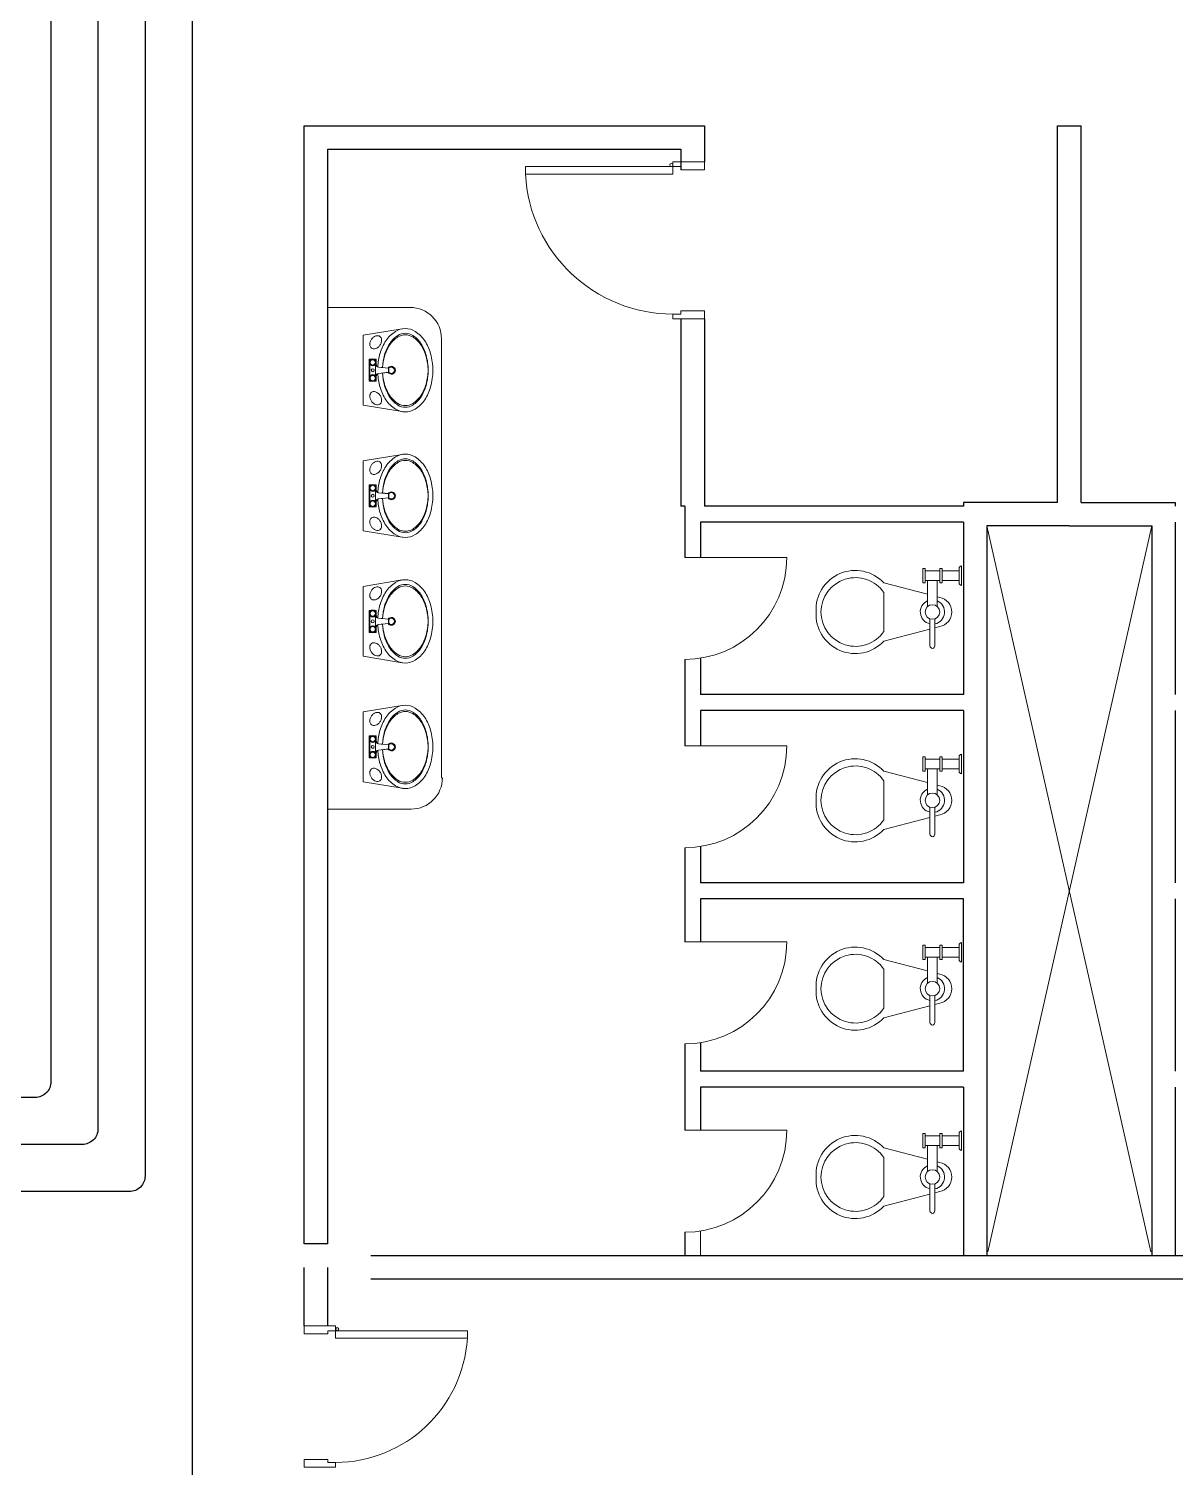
# Model space of a CAD drawing. Extents: x -59 to 582, y -1177 to 100.
# Drawn here: x 444.37 to 451.68, y -51.1 to -41.94 of the extents above; entities that cross this region are included whole.
import ezdxf

# ---------------------------------------------------------------- set-up
doc = ezdxf.new("R2010")
doc.units = 0
doc.header["$LTSCALE"] = 0.15
doc.layers.add('0 sockets', color=252, linetype='Continuous')
for name, color, linetype, lineweight in [('anal', 252, 'Continuous', 20), ('DOOR', 252, 'Continuous', 20), ('FIXT', 252, 'Continuous', 9), ('FUR', 252, 'Continuous', 9), ('sofa', 252, 'Continuous', 9), ('wall', 252, 'Continuous', 30), ('WC', 252, 'Continuous', 9)]:
    doc.layers.add(name, color=color, linetype=linetype, lineweight=lineweight)

# ---------------------------------------------------------------- blocks, each defined once
blk = doc.blocks.new('D90')
at = {"layer": 'DOOR'}
for points in [[(0.03, 0.2), (0.03, 1.04), (0.0783, 1.04), (0.0783, 0.2)], [(0.03, 0.2), (0, 0.2), (0, 0), (0.05, 0), (0.05, 0.15), (0.03, 0.15)], [(0.87, 0.2), (0.9, 0.2), (0.9, 0), (0.85, 0), (0.85, 0.15), (0.87, 0.15)]]:
    blk.add_lwpolyline(points, close=True, dxfattribs=at)
blk.add_circle((0.02, 0.21), 0.01, dxfattribs=at)
blk.add_arc((0.0251, 0.1967), 0.8449, 0.22177, 86.38894, dxfattribs=at)
blk = doc.blocks.new('D100')
at = {"layer": 'DOOR'}
for points in [[(0.03, 0.2), (0.03, 1.14), (0.0785, 1.14), (0.0785, 0.2)], [(0.03, 0.2), (0, 0.2), (0, 0), (0.05, 0), (0.05, 0.15), (0.03, 0.15)], [(0.97, 0.2), (1, 0.2), (1, 0), (0.95, 0), (0.95, 0.15), (0.97, 0.15)]]:
    blk.add_lwpolyline(points, close=True, dxfattribs=at)
blk.add_circle((0.02, 0.21), 0.01, dxfattribs=at)
blk.add_arc((0.0286, 0.2), 0.9414, 0.00288, 86.9663, dxfattribs=at)
blk = doc.blocks.new('ARCH')
at = {"layer": 'anal'}
for p, q in [((46.275, 345.1171), (46.8, 345.1171)), ((47, 344.9171), (47, 342.1171)), ((46.8062, 341.9207), (46.275, 341.9207))]:
    blk.add_line(p, q, dxfattribs=at)
for centre, start, end in [((46.8, 344.9171), 0, 90), ((46.8062, 342.1207), 270, 0)]:
    blk.add_arc(centre, 0.2, start, end, dxfattribs=at)
at = {"layer": 'DOOR'}
for p, q in [((48.55, 343.525), (49.2, 343.525)), ((48.55, 342.325), (49.2, 342.325)), ((48.55, 341.075), (49.2, 341.075)), ((48.55, 339.875), (49.2, 339.875))]:
    blk.add_line(p, q, dxfattribs=at)
for centre in [(48.55, 343.525), (48.55, 342.325), (48.55, 341.075), (48.55, 339.875)]:
    blk.add_arc(centre, 0.65, 270, 0, dxfattribs=at)
at = {"layer": 'FIXT'}
for p, q in [((46.7501, 344.981), (46.5, 344.9396)), ((46.5, 344.9396), (46.5, 344.4946)), ((46.544, 344.7861), (46.5395, 344.7871)), ((46.5528, 344.7871), (46.5395, 344.7871)), ((46.5395, 344.7871), (46.5395, 344.6471)), ((46.544, 344.7861), (46.544, 344.7797)), ((46.5509, 344.7861), (46.544, 344.7861)), ((46.544, 344.7544), (46.544, 344.6797)), ((46.5845, 344.7871), (46.5712, 344.7871)), ((46.58, 344.7861), (46.5731, 344.7861)), ((46.58, 344.7861), (46.5845, 344.7871)), ((46.58, 344.7861), (46.58, 344.7797)), ((46.58, 344.7544), (46.58, 344.6797)), ((46.5845, 344.7871), (46.5845, 344.7562)), ((46.6621, 344.7303), (46.5979, 344.737)), ((46.6635, 344.7311), (46.616, 344.7351)), ((46.6621, 344.7303), (46.6635, 344.7311)), ((46.544, 344.6481), (46.5395, 344.6471)), ((46.5528, 344.6471), (46.5395, 344.6471)), ((46.544, 344.6481), (46.544, 344.6544)), ((46.5509, 344.6481), (46.544, 344.6481)), ((46.5845, 344.6471), (46.5712, 344.6471)), ((46.58, 344.6481), (46.5731, 344.6481)), ((46.58, 344.6481), (46.58, 344.6544)), ((46.58, 344.6481), (46.5845, 344.6471)), ((46.5845, 344.6471), (46.5845, 344.6779)), ((46.6621, 344.7038), (46.5979, 344.6971)), ((46.6635, 344.7031), (46.616, 344.699)), ((46.6621, 344.7038), (46.6635, 344.7031)), ((46.5, 344.4946), (46.7501, 344.4532)), ((46.7501, 344.181), (46.5, 344.1396)), ((46.5, 344.1396), (46.5, 343.6946)), ((46.544, 343.9861), (46.5395, 343.9871)), ((46.5528, 343.9871), (46.5395, 343.9871)), ((46.5395, 343.9871), (46.5395, 343.8471)), ((46.544, 343.9861), (46.544, 343.9797)), ((46.5509, 343.9861), (46.544, 343.9861)), ((46.5845, 343.9871), (46.5712, 343.9871)), ((46.58, 343.9861), (46.5731, 343.9861)), ((46.58, 343.9861), (46.5845, 343.9871)), ((46.58, 343.9861), (46.58, 343.9797)), ((46.5845, 343.9871), (46.5845, 343.9562)), ((46.544, 343.9544), (46.544, 343.8797)), ((46.58, 343.9544), (46.58, 343.8797)), ((46.6621, 343.9303), (46.5979, 343.937)), ((46.6621, 343.9038), (46.5979, 343.8971)), ((46.6635, 343.9311), (46.616, 343.9351)), ((46.6635, 343.9031), (46.616, 343.899)), ((46.6621, 343.9303), (46.6635, 343.9311)), ((46.6621, 343.9038), (46.6635, 343.9031)), ((46.544, 343.8481), (46.5395, 343.8471)), ((46.5528, 343.8471), (46.5395, 343.8471)), ((46.544, 343.8481), (46.544, 343.8544)), ((46.5509, 343.8481), (46.544, 343.8481)), ((46.5845, 343.8471), (46.5712, 343.8471)), ((46.58, 343.8481), (46.5731, 343.8481)), ((46.58, 343.8481), (46.58, 343.8544)), ((46.58, 343.8481), (46.5845, 343.8471)), ((46.5845, 343.8471), (46.5845, 343.8779)), ((46.5, 343.6946), (46.7501, 343.6532)), ((46.7501, 343.381), (46.5, 343.3396)), ((46.5, 343.3396), (46.5, 342.8946)), ((46.5395, 343.1871), (46.5395, 343.0471)), ((46.544, 343.1861), (46.5395, 343.1871)), ((46.5528, 343.1871), (46.5395, 343.1871)), ((46.544, 343.1861), (46.544, 343.1797)), ((46.5509, 343.1861), (46.544, 343.1861)), ((46.544, 343.1544), (46.544, 343.0797)), ((46.5845, 343.1871), (46.5712, 343.1871)), ((46.58, 343.1861), (46.5731, 343.1861)), ((46.58, 343.1861), (46.5845, 343.1871)), ((46.58, 343.1861), (46.58, 343.1797)), ((46.58, 343.1544), (46.58, 343.0797)), ((46.5845, 343.1871), (46.5845, 343.1562)), ((46.5845, 343.0471), (46.5845, 343.0779)), ((46.6621, 343.1303), (46.5979, 343.137)), ((46.6621, 343.1038), (46.5979, 343.0971)), ((46.6635, 343.1311), (46.616, 343.1351)), ((46.6635, 343.1031), (46.616, 343.099)), ((46.6621, 343.1303), (46.6635, 343.1311)), ((46.6621, 343.1038), (46.6635, 343.1031)), ((46.544, 343.0481), (46.5395, 343.0471)), ((46.5528, 343.0471), (46.5395, 343.0471)), ((46.544, 343.0481), (46.544, 343.0544)), ((46.5509, 343.0481), (46.544, 343.0481)), ((46.5845, 343.0471), (46.5712, 343.0471)), ((46.58, 343.0481), (46.5731, 343.0481)), ((46.58, 343.0481), (46.58, 343.0544)), ((46.58, 343.0481), (46.5845, 343.0471)), ((46.5, 342.8946), (46.7501, 342.8532)), ((46.7501, 342.581), (46.5, 342.5396)), ((46.5, 342.5396), (46.5, 342.0946)), ((46.544, 342.3861), (46.5395, 342.3871)), ((46.5528, 342.3871), (46.5395, 342.3871)), ((46.5395, 342.3871), (46.5395, 342.2471)), ((46.544, 342.3861), (46.544, 342.3797)), ((46.5509, 342.3861), (46.544, 342.3861)), ((46.544, 342.3544), (46.544, 342.2797)), ((46.5845, 342.3871), (46.5712, 342.3871)), ((46.58, 342.3861), (46.5731, 342.3861)), ((46.58, 342.3861), (46.5845, 342.3871)), ((46.58, 342.3861), (46.58, 342.3797)), ((46.58, 342.3544), (46.58, 342.2797)), ((46.5845, 342.3871), (46.5845, 342.3562)), ((46.6621, 342.3303), (46.5979, 342.337)), ((46.6635, 342.3311), (46.616, 342.3351)), ((46.6621, 342.3303), (46.6635, 342.3311)), ((46.544, 342.2481), (46.5395, 342.2471)), ((46.5528, 342.2471), (46.5395, 342.2471)), ((46.544, 342.2481), (46.544, 342.2544)), ((46.5509, 342.2481), (46.544, 342.2481)), ((46.5845, 342.2471), (46.5712, 342.2471)), ((46.58, 342.2481), (46.5731, 342.2481)), ((46.58, 342.2481), (46.58, 342.2544)), ((46.58, 342.2481), (46.5845, 342.2471)), ((46.5845, 342.2471), (46.5845, 342.2779)), ((46.6621, 342.3038), (46.5979, 342.2971)), ((46.6635, 342.3031), (46.616, 342.299)), ((46.6621, 342.3038), (46.6635, 342.3031)), ((46.5, 342.0946), (46.7501, 342.0532))]:
    blk.add_line(p, q, dxfattribs=at)
for centre, radius in [((46.562, 344.7671), 0.022), ((46.562, 344.7671), 0.0173), ((46.562, 344.7171), 0.0095), ((46.562, 344.6671), 0.022), ((46.562, 344.6671), 0.0173), ((46.562, 343.9671), 0.022), ((46.562, 343.9671), 0.0173), ((46.562, 343.8671), 0.022), ((46.562, 343.9171), 0.0095), ((46.562, 343.8671), 0.0173), ((46.562, 343.1671), 0.022), ((46.562, 343.1671), 0.0173), ((46.562, 343.0671), 0.022), ((46.562, 343.0671), 0.0173), ((46.562, 343.1171), 0.0095), ((46.562, 342.3671), 0.022), ((46.562, 342.3671), 0.0173), ((46.562, 342.2671), 0.022), ((46.562, 342.2671), 0.0173), ((46.562, 342.3171), 0.0095)]:
    blk.add_circle(centre, radius, dxfattribs=at)
for centre, radius, start, end in [((46.5908, 344.8827), 0.0477, 162.15178, 181.68972), ((46.6056, 344.8779), 0.0632, 145, 162.15178), ((46.6056, 344.8779), 0.0632, 127.84822, 145), ((46.5961, 344.8902), 0.0477, 108.31028, 127.84822), ((46.5924, 344.9013), 0.036, 84.07048, 108.31028), ((46.5936, 344.9135), 0.0237, 55, 84.07048), ((46.5936, 344.9135), 0.0237, 25.92952, 55), ((46.8836, 344.7474), 0.2855, 146.53462, 164.68757), ((46.5826, 344.9082), 0.036, 1.68972, 25.92952), ((46.5708, 344.9078), 0.0477, 342.15178, 1.68972), ((46.8136, 344.7936), 0.2016, 122.07252, 146.53462), ((46.8136, 344.7936), 0.1716, 122.07252, 146.53462), ((46.8136, 344.7836), 0.1716, 122.07252, 146.53462), ((46.7695, 344.864), 0.1186, 90, 122.07252), ((46.7695, 344.864), 0.0886, 90, 122.07252), ((46.7695, 344.854), 0.0886, 90, 122.07252), ((46.7695, 344.864), 0.1186, 57.92748, 90), ((46.7695, 344.864), 0.0886, 57.92748, 90), ((46.7695, 344.854), 0.0886, 57.92748, 90), ((46.7254, 344.7936), 0.1716, 33.46538, 57.92748), ((46.7254, 344.7836), 0.1716, 33.46538, 57.92748), ((46.7254, 344.7936), 0.2016, 33.46538, 57.92748), ((46.6554, 344.7474), 0.2855, 15.31243, 33.46538), ((46.5791, 344.8823), 0.036, 181.68972, 205.92952), ((46.568, 344.8769), 0.0237, 205.92952, 235), ((46.568, 344.8769), 0.0237, 235, 264.07048), ((46.5693, 344.8892), 0.036, 264.07048, 288.31028), ((46.5656, 344.9003), 0.0477, 288.31028, 307.84822), ((46.9943, 344.7171), 0.4003, 164.68757, 176.8829), ((46.5561, 344.9126), 0.0632, 307.84822, 325), ((46.5561, 344.9126), 0.0632, 325, 342.15178), ((46.9943, 344.7171), 0.3703, 164.68757, 177.31327), ((46.9943, 344.7071), 0.3703, 164.68757, 175.77096), ((46.8836, 344.7474), 0.2555, 146.53462, 164.68757), ((46.8836, 344.7374), 0.2555, 146.53462, 164.68757), ((46.6554, 344.7474), 0.2555, 15.31243, 33.46538), ((46.6554, 344.7374), 0.2555, 15.31243, 33.46538), ((46.5447, 344.7171), 0.3703, 0, 15.31243), ((46.5447, 344.7071), 0.3703, 1.54763, 15.31243), ((46.5447, 344.7171), 0.4003, 0, 15.31243), ((46.5333, 344.7671), 0.0115, 315.8561, 44.1439), ((46.562, 344.7958), 0.0115, 225.8561, 314.1439), ((46.562, 344.7383), 0.0115, 45.8561, 134.1439), ((46.5907, 344.7671), 0.0115, 135.8561, 224.1439), ((46.6, 344.7569), 0.02, 186.65267, 264.02226), ((46.6045, 344.7562), 0.02, 180, 254.93868), ((46.681, 344.7171), 0.025, 211.88267, 148.11733), ((46.5652, 344.7171), 0.0978, 352.2121, 7.7879), ((46.5655, 344.7171), 0.099, 351.872, 8.128), ((46.681, 344.7171), 0.02, 90, 148.50071), ((46.681, 344.7171), 0.02, 270, 90), ((46.5447, 344.7271), 0.3703, 344.68757, 358.45237), ((46.5447, 344.7171), 0.3703, 344.68757, 0), ((46.5447, 344.7171), 0.4003, 344.68757, 0), ((46.5333, 344.6671), 0.0115, 315.8561, 44.1439), ((46.562, 344.6958), 0.0115, 225.8561, 314.1439), ((46.562, 344.6383), 0.0115, 45.8561, 134.1439), ((46.5907, 344.6671), 0.0115, 135.8561, 224.1439), ((46.6, 344.6772), 0.02, 95.97774, 173.34733), ((46.6045, 344.6779), 0.02, 105.06132, 180), ((46.9943, 344.7171), 0.4003, 183.1171, 195.31243), ((46.9943, 344.7171), 0.3703, 182.68673, 195.31243), ((46.9943, 344.7271), 0.3703, 184.22904, 195.31243), ((46.8836, 344.6968), 0.2555, 195.31243, 213.46538), ((46.681, 344.7171), 0.02, 211.49929, 270), ((46.6554, 344.6968), 0.2555, 326.53462, 344.68757), ((46.5791, 344.5518), 0.036, 154.07048, 178.31028), ((46.5908, 344.5515), 0.0477, 178.31028, 197.84822), ((46.6056, 344.5562), 0.0632, 197.84822, 215), ((46.568, 344.5572), 0.0237, 125, 154.07048), ((46.568, 344.5572), 0.0237, 95.92952, 125), ((46.5693, 344.545), 0.036, 71.68972, 95.92952), ((46.5656, 344.5338), 0.0477, 52.15178, 71.68972), ((46.5561, 344.5216), 0.0632, 35, 52.15178), ((46.5561, 344.5216), 0.0632, 17.84822, 35), ((46.8836, 344.6868), 0.2855, 195.31243, 213.46538), ((46.5708, 344.5263), 0.0477, 358.31028, 17.84822), ((46.8836, 344.6868), 0.2555, 195.31243, 213.46538), ((46.8136, 344.6405), 0.2016, 213.46538, 237.92748), ((46.8136, 344.6505), 0.1716, 213.46538, 237.92748), ((46.8136, 344.6405), 0.1716, 213.46538, 237.92748), ((46.7254, 344.6505), 0.1716, 302.07252, 326.53462), ((46.7254, 344.6405), 0.1716, 302.07252, 326.53462), ((46.7254, 344.6405), 0.2016, 302.07252, 326.53462), ((46.6554, 344.6868), 0.2555, 326.53462, 344.68757), ((46.6554, 344.6868), 0.2855, 326.53462, 344.68757), ((46.6056, 344.5562), 0.0632, 215, 232.15178), ((46.5961, 344.544), 0.0477, 232.15178, 251.68972), ((46.5924, 344.5328), 0.036, 251.68972, 275.92952), ((46.5936, 344.5206), 0.0237, 275.92952, 305), ((46.5936, 344.5206), 0.0237, 305, 334.07048), ((46.5826, 344.526), 0.036, 334.07048, 358.31028), ((46.7695, 344.5701), 0.1186, 237.92748, 270), ((46.7695, 344.5801), 0.0886, 237.92748, 270), ((46.7695, 344.5701), 0.0886, 237.92748, 270), ((46.7695, 344.5801), 0.0886, 270, 302.07252), ((46.7695, 344.5701), 0.0886, 270, 302.07252), ((46.7695, 344.5701), 0.1186, 270, 302.07252), ((46.8136, 343.9936), 0.2016, 122.07252, 146.53462), ((46.7695, 344.064), 0.1186, 90, 122.07252), ((46.7695, 344.064), 0.1186, 57.92748, 90), ((46.7254, 343.9936), 0.2016, 33.46538, 57.92748), ((46.5908, 344.0827), 0.0477, 162.15178, 181.68972), ((46.5791, 344.0823), 0.036, 181.68972, 205.92952), ((46.6056, 344.0779), 0.0632, 145, 162.15178), ((46.6056, 344.0779), 0.0632, 127.84822, 145), ((46.5961, 344.0902), 0.0477, 108.31028, 127.84822), ((46.5924, 344.1013), 0.036, 84.07048, 108.31028), ((46.5561, 344.1126), 0.0632, 307.84822, 325), ((46.5936, 344.1135), 0.0237, 55, 84.07048), ((46.5936, 344.1135), 0.0237, 25.92952, 55), ((46.5561, 344.1126), 0.0632, 325, 342.15178), ((46.8836, 343.9474), 0.2855, 146.53462, 164.68757), ((46.5826, 344.1082), 0.036, 1.68972, 25.92952), ((46.5708, 344.1078), 0.0477, 342.15178, 1.68972), ((46.8836, 343.9474), 0.2555, 146.53462, 164.68757), ((46.8836, 343.9374), 0.2555, 146.53462, 164.68757), ((46.8136, 343.9936), 0.1716, 122.07252, 146.53462), ((46.8136, 343.9836), 0.1716, 122.07252, 146.53462), ((46.7695, 344.064), 0.0886, 90, 122.07252), ((46.7695, 344.054), 0.0886, 90, 122.07252), ((46.7695, 344.064), 0.0886, 57.92748, 90), ((46.7695, 344.054), 0.0886, 57.92748, 90), ((46.7254, 343.9936), 0.1716, 33.46538, 57.92748), ((46.7254, 343.9836), 0.1716, 33.46538, 57.92748), ((46.6554, 343.9474), 0.2555, 15.31243, 33.46538), ((46.6554, 343.9374), 0.2555, 15.31243, 33.46538), ((46.6554, 343.9474), 0.2855, 15.31243, 33.46538), ((46.568, 344.0769), 0.0237, 205.92952, 235), ((46.562, 343.9958), 0.0115, 225.8561, 314.1439), ((46.568, 344.0769), 0.0237, 235, 264.07048), ((46.5693, 344.0892), 0.036, 264.07048, 288.31028), ((46.5656, 344.1003), 0.0477, 288.31028, 307.84822), ((46.9943, 343.9171), 0.4003, 164.68757, 176.8829), ((46.9943, 343.9171), 0.3703, 164.68757, 177.31327), ((46.9943, 343.9071), 0.3703, 164.68757, 175.77096), ((46.5447, 343.9171), 0.3703, 0, 15.31243), ((46.5447, 343.9071), 0.3703, 1.54763, 15.31243), ((46.5447, 343.9171), 0.4003, 0, 15.31243), ((46.5333, 343.9671), 0.0115, 315.8561, 44.1439), ((46.562, 343.9383), 0.0115, 45.8561, 134.1439), ((46.562, 343.8958), 0.0115, 225.8561, 314.1439), ((46.5907, 343.9671), 0.0115, 135.8561, 224.1439), ((46.6, 343.9569), 0.02, 186.65267, 264.02226), ((46.6, 343.8772), 0.02, 95.97774, 173.34733), ((46.6045, 343.9562), 0.02, 180, 254.93868), ((46.6045, 343.8779), 0.02, 105.06132, 180), ((46.9943, 343.9171), 0.4003, 183.1171, 195.31243), ((46.9943, 343.9171), 0.3703, 182.68673, 195.31243), ((46.9943, 343.9271), 0.3703, 184.22904, 195.31243), ((46.681, 343.9171), 0.025, 211.88267, 148.11733), ((46.5652, 343.9171), 0.0978, 352.2121, 7.7879), ((46.5655, 343.9171), 0.099, 351.872, 8.128), ((46.681, 343.9171), 0.02, 90, 148.50071), ((46.681, 343.9171), 0.02, 211.49929, 270), ((46.681, 343.9171), 0.02, 270, 90), ((46.5447, 343.9271), 0.3703, 344.68757, 358.45237), ((46.5447, 343.9171), 0.3703, 344.68757, 0), ((46.5447, 343.9171), 0.4003, 344.68757, 0), ((46.5333, 343.8671), 0.0115, 315.8561, 44.1439), ((46.562, 343.8383), 0.0115, 45.8561, 134.1439), ((46.5907, 343.8671), 0.0115, 135.8561, 224.1439), ((46.8836, 343.8868), 0.2855, 195.31243, 213.46538), ((46.8836, 343.8968), 0.2555, 195.31243, 213.46538), ((46.8836, 343.8868), 0.2555, 195.31243, 213.46538), ((46.6554, 343.8968), 0.2555, 326.53462, 344.68757), ((46.6554, 343.8868), 0.2555, 326.53462, 344.68757), ((46.6554, 343.8868), 0.2855, 326.53462, 344.68757), ((46.5791, 343.7518), 0.036, 154.07048, 178.31028), ((46.5908, 343.7515), 0.0477, 178.31028, 197.84822), ((46.6056, 343.7562), 0.0632, 197.84822, 215), ((46.568, 343.7572), 0.0237, 125, 154.07048), ((46.6056, 343.7562), 0.0632, 215, 232.15178), ((46.568, 343.7572), 0.0237, 95.92952, 125), ((46.5693, 343.745), 0.036, 71.68972, 95.92952), ((46.5961, 343.744), 0.0477, 232.15178, 251.68972), ((46.5656, 343.7338), 0.0477, 52.15178, 71.68972), ((46.5561, 343.7216), 0.0632, 35, 52.15178), ((46.5936, 343.7206), 0.0237, 305, 334.07048), ((46.5561, 343.7216), 0.0632, 17.84822, 35), ((46.5826, 343.726), 0.036, 334.07048, 358.31028), ((46.5708, 343.7263), 0.0477, 358.31028, 17.84822), ((46.8136, 343.8405), 0.2016, 213.46538, 237.92748), ((46.8136, 343.8505), 0.1716, 213.46538, 237.92748), ((46.8136, 343.8405), 0.1716, 213.46538, 237.92748), ((46.7695, 343.7801), 0.0886, 237.92748, 270), ((46.7695, 343.7801), 0.0886, 270, 302.07252), ((46.7254, 343.8505), 0.1716, 302.07252, 326.53462), ((46.7254, 343.8405), 0.1716, 302.07252, 326.53462), ((46.7254, 343.8405), 0.2016, 302.07252, 326.53462), ((46.5924, 343.7328), 0.036, 251.68972, 275.92952), ((46.5936, 343.7206), 0.0237, 275.92952, 305), ((46.7695, 343.7701), 0.1186, 237.92748, 270), ((46.7695, 343.7701), 0.0886, 237.92748, 270), ((46.7695, 343.7701), 0.0886, 270, 302.07252), ((46.7695, 343.7701), 0.1186, 270, 302.07252), ((46.5924, 343.3013), 0.036, 84.07048, 108.31028), ((46.5936, 343.3135), 0.0237, 55, 84.07048), ((46.8136, 343.1936), 0.2016, 122.07252, 146.53462), ((46.8136, 343.1936), 0.1716, 122.07252, 146.53462), ((46.7695, 343.264), 0.1186, 90, 122.07252), ((46.7695, 343.264), 0.0886, 90, 122.07252), ((46.7695, 343.254), 0.0886, 90, 122.07252), ((46.7695, 343.264), 0.1186, 57.92748, 90), ((46.7695, 343.264), 0.0886, 57.92748, 90), ((46.7695, 343.254), 0.0886, 57.92748, 90), ((46.7254, 343.1936), 0.1716, 33.46538, 57.92748), ((46.7254, 343.1936), 0.2016, 33.46538, 57.92748), ((46.5908, 343.2827), 0.0477, 162.15178, 181.68972), ((46.5791, 343.2823), 0.036, 181.68972, 205.92952), ((46.6056, 343.2779), 0.0632, 145, 162.15178), ((46.568, 343.2769), 0.0237, 205.92952, 235), ((46.6056, 343.2779), 0.0632, 127.84822, 145), ((46.568, 343.2769), 0.0237, 235, 264.07048), ((46.5693, 343.2892), 0.036, 264.07048, 288.31028), ((46.5961, 343.2902), 0.0477, 108.31028, 127.84822), ((46.5656, 343.3003), 0.0477, 288.31028, 307.84822), ((46.5561, 343.3126), 0.0632, 307.84822, 325), ((46.5936, 343.3135), 0.0237, 25.92952, 55), ((46.5561, 343.3126), 0.0632, 325, 342.15178), ((46.8836, 343.1474), 0.2855, 146.53462, 164.68757), ((46.5826, 343.3082), 0.036, 1.68972, 25.92952), ((46.5708, 343.3078), 0.0477, 342.15178, 1.68972), ((46.8836, 343.1474), 0.2555, 146.53462, 164.68757), ((46.8836, 343.1374), 0.2555, 146.53462, 164.68757), ((46.8136, 343.1836), 0.1716, 122.07252, 146.53462), ((46.7254, 343.1836), 0.1716, 33.46538, 57.92748), ((46.6554, 343.1474), 0.2555, 15.31243, 33.46538), ((46.6554, 343.1374), 0.2555, 15.31243, 33.46538), ((46.6554, 343.1474), 0.2855, 15.31243, 33.46538), ((46.5333, 343.1671), 0.0115, 315.8561, 44.1439), ((46.562, 343.1958), 0.0115, 225.8561, 314.1439), ((46.5907, 343.1671), 0.0115, 135.8561, 224.1439), ((46.6, 343.1569), 0.02, 186.65267, 264.02226), ((46.6045, 343.1562), 0.02, 180, 254.93868), ((46.9943, 343.1171), 0.4003, 164.68757, 176.8829), ((46.9943, 343.1171), 0.3703, 164.68757, 177.31327), ((46.9943, 343.1071), 0.3703, 164.68757, 175.77096), ((46.5447, 343.1171), 0.3703, 0, 15.31243), ((46.5447, 343.1071), 0.3703, 1.54763, 15.31243), ((46.5447, 343.1171), 0.4003, 0, 15.31243), ((46.5333, 343.0671), 0.0115, 315.8561, 44.1439), ((46.562, 343.1383), 0.0115, 45.8561, 134.1439), ((46.562, 343.0958), 0.0115, 225.8561, 314.1439), ((46.5907, 343.0671), 0.0115, 135.8561, 224.1439), ((46.6, 343.0772), 0.02, 95.97774, 173.34733), ((46.6045, 343.0779), 0.02, 105.06132, 180), ((46.9943, 343.1171), 0.4003, 183.1171, 195.31243), ((46.9943, 343.1171), 0.3703, 182.68673, 195.31243), ((46.9943, 343.1271), 0.3703, 184.22904, 195.31243), ((46.681, 343.1171), 0.025, 211.88267, 148.11733), ((46.5652, 343.1171), 0.0978, 352.2121, 7.7879), ((46.5655, 343.1171), 0.099, 351.872, 8.128), ((46.681, 343.1171), 0.02, 90, 148.50071), ((46.681, 343.1171), 0.02, 211.49929, 270), ((46.681, 343.1171), 0.02, 270, 90), ((46.5447, 343.1271), 0.3703, 344.68757, 358.45237), ((46.5447, 343.1171), 0.3703, 344.68757, 0), ((46.5447, 343.1171), 0.4003, 344.68757, 0), ((46.568, 342.9572), 0.0237, 125, 154.07048), ((46.562, 343.0383), 0.0115, 45.8561, 134.1439), ((46.568, 342.9572), 0.0237, 95.92952, 125), ((46.5693, 342.945), 0.036, 71.68972, 95.92952), ((46.5656, 342.9338), 0.0477, 52.15178, 71.68972), ((46.5561, 342.9216), 0.0632, 35, 52.15178), ((46.8836, 343.0868), 0.2855, 195.31243, 213.46538), ((46.8836, 343.0968), 0.2555, 195.31243, 213.46538), ((46.8836, 343.0868), 0.2555, 195.31243, 213.46538), ((46.6554, 343.0968), 0.2555, 326.53462, 344.68757), ((46.6554, 343.0868), 0.2555, 326.53462, 344.68757), ((46.6554, 343.0868), 0.2855, 326.53462, 344.68757), ((46.5791, 342.9518), 0.036, 154.07048, 178.31028), ((46.5908, 342.9515), 0.0477, 178.31028, 197.84822), ((46.6056, 342.9562), 0.0632, 197.84822, 215), ((46.6056, 342.9562), 0.0632, 215, 232.15178), ((46.5961, 342.944), 0.0477, 232.15178, 251.68972), ((46.5924, 342.9328), 0.036, 251.68972, 275.92952), ((46.5936, 342.9206), 0.0237, 275.92952, 305), ((46.5936, 342.9206), 0.0237, 305, 334.07048), ((46.5561, 342.9216), 0.0632, 17.84822, 35), ((46.5826, 342.926), 0.036, 334.07048, 358.31028), ((46.5708, 342.9263), 0.0477, 358.31028, 17.84822), ((46.8136, 343.0405), 0.2016, 213.46538, 237.92748), ((46.8136, 343.0505), 0.1716, 213.46538, 237.92748), ((46.8136, 343.0405), 0.1716, 213.46538, 237.92748), ((46.7695, 342.9801), 0.0886, 237.92748, 270), ((46.7695, 342.9701), 0.0886, 237.92748, 270), ((46.7695, 342.9801), 0.0886, 270, 302.07252), ((46.7695, 342.9701), 0.0886, 270, 302.07252), ((46.7254, 343.0505), 0.1716, 302.07252, 326.53462), ((46.7254, 343.0405), 0.1716, 302.07252, 326.53462), ((46.7254, 343.0405), 0.2016, 302.07252, 326.53462), ((46.7695, 342.9701), 0.1186, 237.92748, 270), ((46.7695, 342.9701), 0.1186, 270, 302.07252), ((46.6056, 342.4779), 0.0632, 145, 162.15178), ((46.6056, 342.4779), 0.0632, 127.84822, 145), ((46.5961, 342.4902), 0.0477, 108.31028, 127.84822), ((46.5924, 342.5013), 0.036, 84.07048, 108.31028), ((46.5936, 342.5135), 0.0237, 55, 84.07048), ((46.5936, 342.5135), 0.0237, 25.92952, 55), ((46.5826, 342.5082), 0.036, 1.68972, 25.92952), ((46.8136, 342.3936), 0.2016, 122.07252, 146.53462), ((46.8136, 342.3936), 0.1716, 122.07252, 146.53462), ((46.8136, 342.3836), 0.1716, 122.07252, 146.53462), ((46.7695, 342.464), 0.1186, 90, 122.07252), ((46.7695, 342.464), 0.0886, 90, 122.07252), ((46.7695, 342.454), 0.0886, 90, 122.07252), ((46.7695, 342.464), 0.1186, 57.92748, 90), ((46.7695, 342.464), 0.0886, 57.92748, 90), ((46.7695, 342.454), 0.0886, 57.92748, 90), ((46.7254, 342.3936), 0.1716, 33.46538, 57.92748), ((46.7254, 342.3836), 0.1716, 33.46538, 57.92748), ((46.7254, 342.3936), 0.2016, 33.46538, 57.92748), ((46.5908, 342.4827), 0.0477, 162.15178, 181.68972), ((46.5791, 342.4823), 0.036, 181.68972, 205.92952), ((46.568, 342.4769), 0.0237, 205.92952, 235), ((46.568, 342.4769), 0.0237, 235, 264.07048), ((46.5693, 342.4892), 0.036, 264.07048, 288.31028), ((46.5656, 342.5003), 0.0477, 288.31028, 307.84822), ((46.9943, 342.3171), 0.4003, 164.68757, 176.8829), ((46.5561, 342.5126), 0.0632, 307.84822, 325), ((46.5561, 342.5126), 0.0632, 325, 342.15178), ((46.8836, 342.3474), 0.2855, 146.53462, 164.68757), ((46.5708, 342.5078), 0.0477, 342.15178, 1.68972), ((46.8836, 342.3474), 0.2555, 146.53462, 164.68757), ((46.8836, 342.3374), 0.2555, 146.53462, 164.68757), ((46.6554, 342.3474), 0.2555, 15.31243, 33.46538), ((46.6554, 342.3374), 0.2555, 15.31243, 33.46538), ((46.6554, 342.3474), 0.2855, 15.31243, 33.46538), ((46.5447, 342.3171), 0.4003, 0, 15.31243), ((46.5333, 342.3671), 0.0115, 315.8561, 44.1439), ((46.562, 342.3958), 0.0115, 225.8561, 314.1439), ((46.562, 342.3383), 0.0115, 45.8561, 134.1439), ((46.5907, 342.3671), 0.0115, 135.8561, 224.1439), ((46.6, 342.3569), 0.02, 186.65267, 264.02226), ((46.6045, 342.3562), 0.02, 180, 254.93868), ((46.9943, 342.3171), 0.3703, 164.68757, 177.31327), ((46.9943, 342.3071), 0.3703, 164.68757, 175.77096), ((46.681, 342.3171), 0.025, 211.88267, 148.11733), ((46.5652, 342.3171), 0.0978, 352.2121, 7.7879), ((46.5655, 342.3171), 0.099, 351.872, 8.128), ((46.681, 342.3171), 0.02, 90, 148.50071), ((46.681, 342.3171), 0.02, 270, 90), ((46.5447, 342.3171), 0.3703, 0, 15.31243), ((46.5447, 342.3071), 0.3703, 1.54763, 15.31243), ((46.5333, 342.2671), 0.0115, 315.8561, 44.1439), ((46.562, 342.2958), 0.0115, 225.8561, 314.1439), ((46.562, 342.2383), 0.0115, 45.8561, 134.1439), ((46.5907, 342.2671), 0.0115, 135.8561, 224.1439), ((46.6, 342.2772), 0.02, 95.97774, 173.34733), ((46.6045, 342.2779), 0.02, 105.06132, 180), ((46.9943, 342.3171), 0.4003, 183.1171, 195.31243), ((46.9943, 342.3171), 0.3703, 182.68673, 195.31243), ((46.9943, 342.3271), 0.3703, 184.22904, 195.31243), ((46.681, 342.3171), 0.02, 211.49929, 270), ((46.5447, 342.3271), 0.3703, 344.68757, 358.45237), ((46.5447, 342.3171), 0.3703, 344.68757, 0), ((46.5447, 342.3171), 0.4003, 344.68757, 0), ((46.5791, 342.1518), 0.036, 154.07048, 178.31028), ((46.5908, 342.1515), 0.0477, 178.31028, 197.84822), ((46.568, 342.1572), 0.0237, 125, 154.07048), ((46.568, 342.1572), 0.0237, 95.92952, 125), ((46.5693, 342.145), 0.036, 71.68972, 95.92952), ((46.5656, 342.1338), 0.0477, 52.15178, 71.68972), ((46.5561, 342.1216), 0.0632, 35, 52.15178), ((46.5561, 342.1216), 0.0632, 17.84822, 35), ((46.8836, 342.2868), 0.2855, 195.31243, 213.46538), ((46.8836, 342.2968), 0.2555, 195.31243, 213.46538), ((46.8836, 342.2868), 0.2555, 195.31243, 213.46538), ((46.8136, 342.2505), 0.1716, 213.46538, 237.92748), ((46.8136, 342.2405), 0.1716, 213.46538, 237.92748), ((46.7254, 342.2505), 0.1716, 302.07252, 326.53462), ((46.7254, 342.2405), 0.1716, 302.07252, 326.53462), ((46.6554, 342.2968), 0.2555, 326.53462, 344.68757), ((46.6554, 342.2868), 0.2555, 326.53462, 344.68757), ((46.6554, 342.2868), 0.2855, 326.53462, 344.68757), ((46.6056, 342.1562), 0.0632, 197.84822, 215), ((46.6056, 342.1562), 0.0632, 215, 232.15178), ((46.5961, 342.144), 0.0477, 232.15178, 251.68972), ((46.5924, 342.1328), 0.036, 251.68972, 275.92952), ((46.5936, 342.1206), 0.0237, 275.92952, 305), ((46.5936, 342.1206), 0.0237, 305, 334.07048), ((46.5826, 342.126), 0.036, 334.07048, 358.31028), ((46.5708, 342.1263), 0.0477, 358.31028, 17.84822), ((46.8136, 342.2405), 0.2016, 213.46538, 237.92748), ((46.7695, 342.1701), 0.1186, 237.92748, 270), ((46.7695, 342.1801), 0.0886, 237.92748, 270), ((46.7695, 342.1701), 0.0886, 237.92748, 270), ((46.7695, 342.1801), 0.0886, 270, 302.07252), ((46.7695, 342.1701), 0.0886, 270, 302.07252), ((46.7695, 342.1701), 0.1186, 270, 302.07252), ((46.7254, 342.2405), 0.2016, 302.07252, 326.53462)]:
    blk.add_arc(centre, radius, start, end, dxfattribs=at)
at = {"layer": 'sofa'}
for p, q in [((51.5194, 339.1), (50.475, 343.725)), ((51.525, 343.725), (50.4806, 339.1))]:
    blk.add_line(p, q, dxfattribs=at)
at = {"layer": 'wall'}
for p, q in [((46.125, 346.275), (48.675, 346.275)), ((46.125, 339.15), (46.125, 346.275)), ((48.675, 346.275), (48.675, 346.045)), ((50.925, 346.275), (51.075, 346.275)), ((50.925, 343.875), (50.925, 346.275)), ((51.075, 343.875), (51.075, 346.275)), ((46.275, 346.125), (48.525, 346.125)), ((46.275, 339.15), (46.275, 346.125)), ((48.525, 346.125), (48.525, 345.995)), ((48.525, 345.045), (48.525, 343.85)), ((48.675, 345.045), (48.675, 343.85)), ((48.55, 343.85), (48.525, 343.85)), ((48.55, 343.85), (48.55, 343.525)), ((50.325, 343.85), (48.675, 343.85)), ((50.325, 343.875), (50.325, 343.85)), ((50.925, 343.875), (50.325, 343.875)), ((51.075, 343.875), (51.675, 343.875)), ((51.675, 343.875), (51.675, 343.85)), ((48.65, 343.75), (48.65, 343.525)), ((50.325, 343.75), (48.65, 343.75)), ((50.325, 343.75), (50.325, 342.65)), ((50.475, 343.725), (50.475, 339.075)), ((51, 343.725), (50.475, 343.725)), ((51, 343.725), (51.525, 343.725)), ((51.525, 343.725), (51.525, 339.075)), ((51.675, 343.75), (51.675, 342.65)), ((48.65, 342.8827), (48.65, 342.65)), ((48.55, 342.875), (48.55, 342.325)), ((50.325, 342.65), (48.65, 342.65)), ((48.65, 342.55), (48.65, 342.325)), ((50.325, 342.55), (48.65, 342.55)), ((50.325, 342.55), (50.325, 341.45)), ((51.675, 342.55), (51.675, 341.45)), ((48.55, 341.675), (48.55, 341.075)), ((48.65, 341.6827), (48.65, 341.45)), ((50.325, 341.45), (48.65, 341.45)), ((48.65, 341.35), (48.65, 341.075)), ((50.325, 341.35), (48.65, 341.35)), ((50.325, 340.25), (50.325, 341.35)), ((51.675, 341.35), (51.675, 340.25)), ((48.55, 340.425), (48.55, 339.875)), ((48.65, 340.4327), (48.65, 340.25)), ((50.325, 340.25), (48.65, 340.25)), ((48.65, 340.15), (48.65, 339.875)), ((50.325, 340.15), (48.65, 340.15)), ((50.325, 340.15), (50.325, 339.075)), ((51.675, 340.15), (51.675, 339.075)), ((48.55, 339.225), (48.55, 339.075)), ((46.275, 339.15), (46.125, 339.15)), ((53.3336, 339.075), (46.55, 339.075)), ((46.125, 338.6275), (46.125, 339)), ((46.275, 338.6275), (46.275, 339)), ((53.3, 338.925), (46.55, 338.925))]:
    blk.add_line(p, q, dxfattribs=at)
at = {"layer": 'WC'}
for p, q in [((50.0661, 343.362), (50.0661, 343.4547)), ((50.0661, 343.4547), (50.0815, 343.4547)), ((50.0815, 343.4547), (50.0815, 343.362)), ((50.0815, 343.4392), (50.1742, 343.4392)), ((50.1742, 343.362), (50.1742, 343.4547)), ((50.1742, 343.4547), (50.1897, 343.4547)), ((50.1897, 343.4547), (50.1897, 343.362)), ((50.1897, 343.4392), (50.2978, 343.4392)), ((50.2978, 343.362), (50.2978, 343.4547)), ((50.3132, 343.3465), (50.3132, 343.4701)), ((50.0972, 343.2894), (49.819, 343.362)), ((50.0815, 343.362), (50.0661, 343.362)), ((50.1742, 343.3774), (50.0815, 343.3774)), ((50.097, 343.3774), (50.097, 343.2112)), ((50.1588, 343.2108), (50.1588, 343.3774)), ((50.1897, 343.362), (50.1742, 343.362)), ((50.2978, 343.3774), (50.1897, 343.3774)), ((49.819, 343.0531), (49.819, 343.3002)), ((50.1742, 343.2693), (50.1584, 343.2735)), ((50.1122, 343.0678), (49.819, 342.9913)), ((50.1124, 342.9605), (50.1124, 343.1334)), ((50.1742, 343.084), (50.1431, 343.0759)), ((50.1433, 343.1334), (50.1433, 342.9605)), ((50.0661, 342.162), (50.0661, 342.2547)), ((50.0661, 342.2547), (50.0815, 342.2547)), ((50.0815, 342.2547), (50.0815, 342.162)), ((50.0815, 342.2392), (50.1742, 342.2392)), ((50.1742, 342.162), (50.1742, 342.2547)), ((50.1742, 342.2547), (50.1897, 342.2547)), ((50.1897, 342.2547), (50.1897, 342.162)), ((50.1897, 342.2392), (50.2978, 342.2392)), ((50.2978, 342.162), (50.2978, 342.2547)), ((50.3132, 342.1465), (50.3132, 342.2701)), ((50.0972, 342.0894), (49.819, 342.162)), ((50.0815, 342.162), (50.0661, 342.162)), ((50.1742, 342.1774), (50.0815, 342.1774)), ((50.097, 342.1774), (50.097, 342.0112)), ((50.1588, 342.0108), (50.1588, 342.1774)), ((50.1897, 342.162), (50.1742, 342.162)), ((50.2978, 342.1774), (50.1897, 342.1774)), ((49.819, 341.8531), (49.819, 342.1002)), ((50.1742, 342.0693), (50.1584, 342.0735)), ((50.1124, 341.7605), (50.1124, 341.9334)), ((50.1742, 341.884), (50.1431, 341.8759)), ((50.1433, 341.9334), (50.1433, 341.7605)), ((50.1122, 341.8678), (49.819, 341.7913)), ((50.0661, 340.962), (50.0661, 341.0547)), ((50.0661, 341.0547), (50.0815, 341.0547)), ((50.0815, 341.0547), (50.0815, 340.962)), ((50.1742, 340.962), (50.1742, 341.0547)), ((50.1742, 341.0547), (50.1897, 341.0547)), ((50.1897, 341.0547), (50.1897, 340.962)), ((50.2978, 340.962), (50.2978, 341.0547)), ((50.3132, 340.9465), (50.3132, 341.0701)), ((50.0972, 340.8894), (49.819, 340.962)), ((50.0815, 340.962), (50.0661, 340.962)), ((50.0815, 341.0392), (50.1742, 341.0392)), ((50.1742, 340.9774), (50.0815, 340.9774)), ((50.097, 340.9774), (50.097, 340.8112)), ((50.1588, 340.8108), (50.1588, 340.9774)), ((50.1897, 340.962), (50.1742, 340.962)), ((50.1897, 341.0392), (50.2978, 341.0392)), ((50.2978, 340.9774), (50.1897, 340.9774)), ((49.819, 340.6531), (49.819, 340.9002)), ((50.1742, 340.8693), (50.1584, 340.8735)), ((50.1124, 340.5605), (50.1124, 340.7334)), ((50.1742, 340.684), (50.1431, 340.6759)), ((50.1433, 340.7334), (50.1433, 340.5605)), ((50.1122, 340.6678), (49.819, 340.5913)), ((50.0661, 339.762), (50.0661, 339.8547)), ((50.0661, 339.8547), (50.0815, 339.8547)), ((50.0815, 339.8547), (50.0815, 339.762)), ((50.1742, 339.762), (50.1742, 339.8547)), ((50.1742, 339.8547), (50.1897, 339.8547)), ((50.1897, 339.8547), (50.1897, 339.762)), ((50.2978, 339.762), (50.2978, 339.8547)), ((50.3132, 339.7465), (50.3132, 339.8701)), ((50.0815, 339.8392), (50.1742, 339.8392)), ((50.1742, 339.7774), (50.0815, 339.7774)), ((50.097, 339.7774), (50.097, 339.6112)), ((50.1588, 339.6108), (50.1588, 339.7774)), ((50.1897, 339.8392), (50.2978, 339.8392)), ((50.2978, 339.7774), (50.1897, 339.7774)), ((50.0972, 339.6894), (49.819, 339.762)), ((49.819, 339.4531), (49.819, 339.7002)), ((50.0815, 339.762), (50.0661, 339.762)), ((50.1742, 339.6693), (50.1584, 339.6735)), ((50.1897, 339.762), (50.1742, 339.762)), ((50.1124, 339.3605), (50.1124, 339.5334)), ((50.1433, 339.5334), (50.1433, 339.3605)), ((50.1122, 339.4678), (49.819, 339.3913)), ((50.1742, 339.484), (50.1431, 339.4759)), ((48.65, 339.2327), (48.65, 339.075))]:
    blk.add_line(p, q, dxfattribs=at)
for centre in [(50.1279, 343.1767), (50.1279, 341.9767), (50.1279, 340.7767), (50.1279, 339.5767)]:
    blk.add_circle(centre, 0.0463, dxfattribs=at)
for centre, radius, start, end in [((49.6362, 343.1914), 0.25, 43.01722, 183.38), ((50.3139, 343.454), 0.0161, 92.4084, 177.5916), ((49.6376, 343.1755), 0.2201, 34.50543, 179.7), ((50.3139, 343.3627), 0.0161, 182.4084, 267.5916), ((50.1279, 343.1767), 0.0772, 113.4137, 258.1237), ((50.1279, 343.1767), 0.0772, 281.423, 67.14953), ((50.1572, 343.1767), 0.0942, 280.3889, 79.61114), ((49.6362, 343.1619), 0.25, 176.62, 316.9828), ((49.6376, 343.1778), 0.2201, 180.3, 325.4946), ((50.1279, 342.9605), 0.0154, 180, 360), ((49.6362, 341.9914), 0.25, 43.01722, 183.38), ((50.3139, 342.254), 0.0161, 92.4084, 177.5916), ((49.6376, 341.9755), 0.2201, 34.50543, 179.7), ((50.3139, 342.1627), 0.0161, 182.4084, 267.5916), ((50.1572, 341.9767), 0.0942, 280.3889, 79.61114), ((49.6362, 341.9619), 0.25, 176.62, 316.9828), ((49.6376, 341.9778), 0.2201, 180.3, 325.4946), ((50.1279, 341.9767), 0.0772, 113.4137, 258.1237), ((50.1279, 341.9767), 0.0772, 281.423, 67.14953), ((50.1279, 341.7605), 0.0154, 180, 360), ((50.3139, 341.054), 0.0161, 92.4084, 177.5916), ((49.6362, 340.7914), 0.25, 43.01722, 183.38), ((49.6376, 340.7755), 0.2201, 34.50543, 179.7), ((50.3139, 340.9627), 0.0161, 182.4084, 267.5916), ((50.1572, 340.7767), 0.0942, 280.3889, 79.61114), ((49.6362, 340.7619), 0.25, 176.62, 316.9828), ((49.6376, 340.7778), 0.2201, 180.3, 325.4946), ((50.1279, 340.7767), 0.0772, 113.4137, 258.1237), ((50.1279, 340.7767), 0.0772, 281.423, 67.14953), ((50.1279, 340.5605), 0.0154, 180, 360), ((50.3139, 339.854), 0.0161, 92.4084, 177.5916), ((49.6362, 339.5914), 0.25, 43.01722, 183.38), ((49.6376, 339.5755), 0.2201, 34.50543, 179.7), ((50.3139, 339.7627), 0.0161, 182.4084, 267.5916), ((50.1279, 339.5767), 0.0772, 113.4137, 258.1237), ((50.1279, 339.5767), 0.0772, 281.423, 67.14953), ((50.1572, 339.5767), 0.0942, 280.3889, 79.61114), ((49.6362, 339.5619), 0.25, 176.62, 316.9828), ((49.6376, 339.5778), 0.2201, 180.3, 325.4946), ((50.1279, 339.3605), 0.0154, 180, 360)]:
    blk.add_arc(centre, radius, start, end, dxfattribs=at)
at = {"layer": 'DOOR', "rotation": 270}
blk.add_blockref('D90', (46.125, 338.6275), dxfattribs=at)
at = {"layer": 'FUR', "xscale": -1, "rotation": 90}
blk.add_blockref('D100', (48.675, 346.045), dxfattribs=at)
blk = doc.blocks.new('EE')
at = {"layer": '0 sockets'}
h = blk.add_hatch(color=6, dxfattribs=at)
h.dxf.hatch_style = 1
h.paths.add_polyline_path([(582.3938, 81.8406), (-59.1154, 81.8406), (-59.1154, -114.5819), (582.3938, -114.5819)])
h.paths.add_polyline_path([(577.3938, 76.8406), (577.3938, -109.5819), (-54.1154, -109.5819), (-54.1154, 76.8406)], flags=16)
h.paths.add_polyline_path([(408.0255, -15.1391, -1), (406.517, -15.1391, -1)], flags=0)
h.paths.add_polyline_path([(457.7835, -31.1193, 0.414214), (457.6835, -31.0193), (444.3113, -31.0193, 0.414214), (444.2113, -31.1193), (444.2113, -48.4465), (415.8336, -48.4465), (415.8336, -19.4832), (417.425, -19.4832, 0.414214), (417.525, -19.3832), (417.525, -15.2391, 0.414214), (417.425, -15.1391), (407.2736, -15.1391), (407.2712, -15.8933), (407.2712, -15.1391), (417.525, -15.1391), (417.525, -19.4832), (415.9336, -19.4832, 0.414214), (415.8336, -19.5832), (415.8336, -48.3465, 0.414214), (415.9336, -48.4465), (444.1113, -48.4465, 0.414214), (444.2113, -48.3465), (444.2113, -31.0193), (457.7835, -31.0193)], flags=0)
h.paths.add_polyline_path([(244.6113, -46.0682), (244.6113, -46.0144), (244.5226, -46.0144, -0.279526)], flags=0)
h.paths.add_polyline_path([(404.6897, 26.9474), (525.0345, 26.9474), (525.0345, 46.2845), (404.6897, 46.2845)], flags=8)
h.paths.add_polyline_path([(202.6437, 24.0784), (289.3193, 24.0784), (289.3193, 38.4106), (202.6437, 38.4106)], flags=8)
h.paths.add_polyline_path([(30.9197, 26.4293), (112.5904, 26.4293), (112.5904, 40.7615), (30.9197, 40.7615)], flags=8)
h.paths.add_polyline_path([(441.8806, -10.2056), (442.2164, -10.2056), (442.2164, -9.7556), (441.8806, -9.7556)], flags=8)
h.paths.add_polyline_path([(422.2717, -10.2459), (422.6217, -10.2459), (422.6217, -9.7959), (422.2717, -9.7959)], flags=8)
h.paths.add_polyline_path([(406.5093, -14.41), (406.8593, -14.41), (406.8593, -13.96), (406.5093, -13.96)], flags=8)
h.paths.add_polyline_path([(406.2104, -35.7134), (406.5461, -35.7134), (406.5461, -35.2634), (406.2104, -35.2634)], flags=8)
h.paths.add_polyline_path([(422.8414, -60.6068), (423.1914, -60.6068), (423.1914, -60.1568), (422.8414, -60.1568)], flags=8)
h.paths.add_polyline_path([(442.3908, -60.8399), (442.7551, -60.8399), (442.7551, -60.3899), (442.3908, -60.3899)], flags=8)
h.paths.add_polyline_path([(456.8438, -54.1004), (457.1938, -54.1004), (457.1938, -53.6504), (456.8438, -53.6504)], flags=8)
h.paths.add_polyline_path([(470.8579, -50.8101), (471.2079, -50.8101), (471.2079, -50.3601), (470.8579, -50.3601)], flags=8)
h.paths.add_polyline_path([(490.1231, -50.756), (490.3445, -50.756), (490.3445, -50.306), (490.1231, -50.306)], flags=8)
h.paths.add_polyline_path([(225.5085, -20.3428), (226.1335, -20.3428), (226.1335, -20.1178), (225.5085, -20.1178)], flags=8)
h.paths.add_polyline_path([(233.7002, -19.9376), (234.3252, -19.9376), (234.3252, -19.7126), (233.7002, -19.7126)], flags=8)
h.paths.add_polyline_path([(241.875, -19.5516), (242.5, -19.5516), (242.5, -19.3266), (241.875, -19.3266)], flags=8)
h.paths.add_polyline_path([(245.1715, -24.6319), (245.7965, -24.6319), (245.7965, -24.4069), (245.1715, -24.4069)], flags=8)
h.paths.add_polyline_path([(247.8129, -19.2546), (248.4379, -19.2546), (248.4379, -19.0296), (247.8129, -19.0296)], flags=8)
h.paths.add_polyline_path([(249.6481, -13.3866), (250.2731, -13.3866), (250.2731, -13.1616), (249.6481, -13.1616)], flags=8)
h.paths.add_polyline_path([(257.3232, -15.7941), (257.9482, -15.7941), (257.9482, -15.5691), (257.3232, -15.5691)], flags=8)
h.paths.add_polyline_path([(257.5825, -13.1834), (258.1575, -13.1834), (258.1575, -12.9584), (257.5825, -12.9584)], flags=8)
h.paths.add_polyline_path([(264.064, -13.1005), (264.664, -13.1005), (264.664, -12.8755), (264.064, -12.8755)], flags=8)
h.paths.add_polyline_path([(288.7886, -40.9018), (289.3636, -40.9018), (289.3636, -40.6768), (288.7886, -40.6768)], flags=8)
h.paths.add_polyline_path([(280.6872, -41.0054), (281.2622, -41.0054), (281.2622, -40.7804), (280.6872, -40.7804)], flags=8)
h.paths.add_polyline_path([(270.8638, -40.8752), (271.4388, -40.8752), (271.4388, -40.6502), (270.8638, -40.6502)], flags=8)
h.paths.add_polyline_path([(261.4343, -40.7711), (262.0093, -40.7711), (262.0093, -40.5461), (261.4343, -40.5461)], flags=8)
h.paths.add_polyline_path([(254.7641, -40.8531), (255.3391, -40.8531), (255.3391, -40.6281), (254.7641, -40.6281)], flags=8)
h.paths.add_polyline_path([(247.0084, -40.8452), (247.5834, -40.8452), (247.5834, -40.6202), (247.0084, -40.6202)], flags=8)
h.paths.add_polyline_path([(245.8521, -36.4789), (246.4271, -36.4789), (246.4271, -36.2539), (245.8521, -36.2539)], flags=8)
h.paths.add_polyline_path([(243.9336, -41.6387), (244.5086, -41.6387), (244.5086, -41.4137), (243.9336, -41.4137)], flags=8)
h.paths.add_polyline_path([(245.534, -46.5866), (246.059, -46.5866), (246.059, -46.3616), (245.534, -46.3616)], flags=8)
h.paths.add_polyline_path([(245.3615, -51.8321), (245.9115, -51.8321), (245.9115, -51.6071), (245.3615, -51.6071)], flags=8)
h.paths.add_polyline_path([(239.7215, -52.2724), (240.3215, -52.2724), (240.3215, -52.0474), (239.7215, -52.0474)], flags=8)
h.paths.add_polyline_path([(232.0686, -52.9165), (232.6686, -52.9165), (232.6686, -52.6915), (232.0686, -52.6915)], flags=8)
h.paths.add_polyline_path([(225.5588, -53.6462), (226.1588, -53.6462), (226.1588, -53.4212), (225.5588, -53.4212)], flags=8)
h.paths.add_polyline_path([(227.6145, -48.128), (228.2145, -48.128), (228.2145, -47.903), (227.6145, -47.903)], flags=8)
h.paths.add_polyline_path([(219.5279, -49.4891), (220.1279, -49.4891), (220.1279, -49.2641), (219.5279, -49.2641)], flags=8)
h.paths.add_polyline_path([(217.7703, -44.2843), (218.3703, -44.2843), (218.3703, -44.0593), (217.7703, -44.0593)], flags=8)
h.paths.add_polyline_path([(216.4425, -34.7131), (217.0425, -34.7131), (217.0425, -34.4881), (216.4425, -34.4881)], flags=8)
h.paths.add_polyline_path([(216.7993, -27.0914), (217.3993, -27.0914), (217.3993, -26.8664), (216.7993, -26.8664)], flags=8)
h.paths.add_polyline_path([(216.7293, -21.7545), (217.2793, -21.7545), (217.2793, -21.5295), (216.7293, -21.5295)], flags=8)
h.paths.add_polyline_path([(84.8617, -42.4448), (85.3867, -42.4448), (85.3867, -42.2198), (84.8617, -42.2198)], flags=8)
h.paths.add_polyline_path([(82.4597, -48.7615), (83.0097, -48.7615), (83.0097, -48.5365), (82.4597, -48.5365)], flags=8)
h.paths.add_polyline_path([(78.4165, -48.7103), (78.9415, -48.7103), (78.9415, -48.4853), (78.4165, -48.4853)], flags=8)
h.paths.add_polyline_path([(75.5469, -42.4519), (76.0719, -42.4519), (76.0719, -42.2269), (75.5469, -42.2269)], flags=8)
h.paths.add_polyline_path([(74.0193, -42.4184), (74.5443, -42.4184), (74.5443, -42.1934), (74.0193, -42.1934)], flags=8)
h.paths.add_polyline_path([(72.8597, -48.7615), (73.3847, -48.7615), (73.3847, -48.5365), (72.8597, -48.5365)], flags=8)
h.paths.add_polyline_path([(68.6511, -48.7073), (69.1761, -48.7073), (69.1761, -48.4823), (68.6511, -48.4823)], flags=8)
h.paths.add_polyline_path([(69.2706, -42.4563), (69.7956, -42.4563), (69.7956, -42.2313), (69.2706, -42.2313)], flags=8)
h.paths.add_polyline_path([(65.66, -42.4427), (66.185, -42.4427), (66.185, -42.2177), (65.66, -42.2177)], flags=8)
h.paths.add_polyline_path([(63.3536, -48.7076), (63.8786, -48.7076), (63.8786, -48.4826), (63.3536, -48.4826)], flags=8)
h.paths.add_polyline_path([(58.9569, -48.7176), (59.4319, -48.7176), (59.4319, -48.4926), (58.9569, -48.4926)], flags=8)
h.paths.add_polyline_path([(56.5842, -43.0406), (57.0842, -43.0406), (57.0842, -42.8156), (56.5842, -42.8156)], flags=8)
h.paths.add_polyline_path([(55.2147, -39.3121), (55.7647, -39.3121), (55.7647, -39.0871), (55.2147, -39.0871)], flags=8)
h.paths.add_polyline_path([(47.2504, -39.1177), (47.8004, -39.1177), (47.8004, -38.8927), (47.2504, -38.8927)], flags=8)
h.paths.add_polyline_path([(36.6812, -56.1774), (37.2312, -56.1774), (37.2312, -55.9524), (36.6812, -55.9524)], flags=8)
h.paths.add_polyline_path([(28.0926, -56.08), (28.6426, -56.08), (28.6426, -55.855), (28.0926, -55.855)], flags=8)
h.paths.add_polyline_path([(11.2238, -49.6168), (11.7738, -49.6168), (11.7738, -49.3918), (11.2238, -49.3918)], flags=8)
h.paths.add_polyline_path([(15.1536, -39.2721), (15.7036, -39.2721), (15.7036, -39.0471), (15.1536, -39.0471)], flags=8)
h.paths.add_polyline_path([(15.2153, -30.3945), (15.7653, -30.3945), (15.7653, -30.1695), (15.2153, -30.1695)], flags=8)
h.paths.add_polyline_path([(12.5842, -22.2395), (13.1342, -22.2395), (13.1342, -22.0145), (12.5842, -22.0145)], flags=8)
h.paths.add_polyline_path([(13.4396, -29.5736), (13.9396, -29.5736), (13.9396, -29.3486), (13.4396, -29.3486)], flags=8)

msp = doc.modelspace()

# ---------------------------------------------------------------- linework, layer by layer
at = {"layer": '0 sockets', "color": 2}
for points in [[(457.4835, -35.1014), (457.4835, -31.4193, 0.414214), (457.3835, -31.3193), (444.6113, -31.3193, 0.414214), (444.5113, -31.4193), (444.5113, -48.6465, -0.414214), (444.4113, -48.7465), (415.6336, -48.7465, -0.414214), (415.5336, -48.6465), (415.5336, -35.5911, 0.414214), (415.4336, -35.4911), (407.2712, -35.4911)], [(457.1835, -35.1014), (457.1835, -31.7193, 0.414214), (457.0835, -31.6193), (444.9113, -31.6193, 0.414214), (444.8113, -31.7193), (444.8113, -48.9465, -0.414214), (444.7113, -49.0465), (422.4273, -49.0465, 0.414214), (422.3273, -49.1465), (422.3273, -59.959)], [(456.8835, -35.1014), (456.8835, -32.0193, 0.414214), (456.7835, -31.9193), (445.2113, -31.9193, 0.414214), (445.1113, -32.0193), (445.1113, -49.2465, -0.414214), (445.0113, -49.3465), (441.6273, -49.3465, 0.414214), (441.5273, -49.4465), (441.5273, -59.959)], [(456.5835, -35.1014), (456.5835, -32.3193, 0.414214), (456.4835, -32.2193), (445.5113, -32.2193, 0.414214), (445.4113, -32.3193), (445.4113, -54.4401, 0.414214), (445.5113, -54.5401), (456.3288, -54.5401)]]:
    msp.add_lwpolyline(points, format="xyb", dxfattribs=at)

# ---------------------------------------------------------------- block references
at = {"layer": '0 sockets', "color": 3}
for name, p in [('EE', (0, 0)), ('ARCH', (400, -388.8302))]:
    msp.add_blockref(name, p, dxfattribs=at)

doc.saveas('drawing.dxf')
